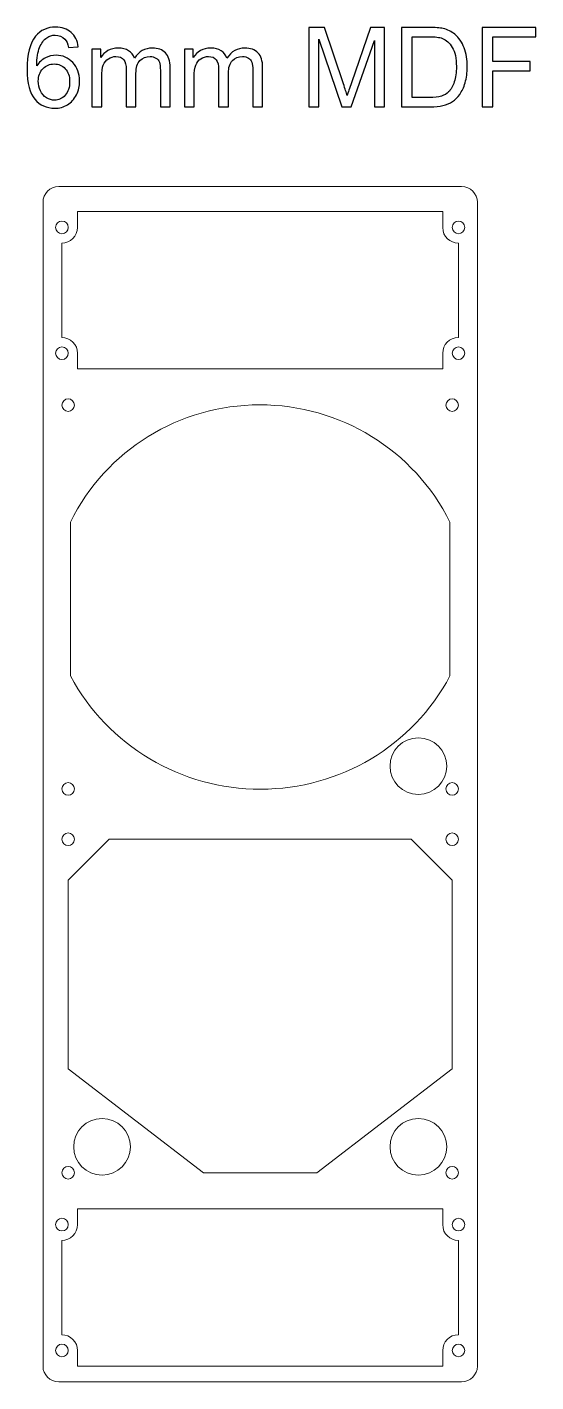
# Model space of a CAD drawing. Header units: millimetres. Extents: x -836 to 1139, y -247 to 439.
# Drawn here: x 977.3 to 1138.9, y -171.9 to 258.7 of the extents above; entities that cross this region are included whole.
import ezdxf

# ---------------------------------------------------------------- set-up
doc = ezdxf.new("R2010")
doc.units = ezdxf.units.MM
doc.header["$MEASUREMENT"] = 0
doc.layers.add('Layer 1', color=7, linetype='Continuous')

msp = doc.modelspace()

# ---------------------------------------------------------------- linework, layer by layer
at = {"layer": 'Layer 1', "color": 240, "lineweight": 9}
for centre in [(990.3289, 138.5508), (1112.3288, 138.5508), (990.3289, 16.5507), (1112.3288, 16.5507), (990.3289, 0.5507), (1112.3288, 0.5507), (990.3289, -105.4492), (1112.3288, -105.4492)]:
    msp.add_ellipse(centre, major_axis=(0, 2), ratio=1, dxfattribs=at)
at = {"layer": 'Layer 1', "color": 175, "lineweight": 9}
for centre in [(1101.579, 23.8004), (1001.079, -97.1992), (1101.579, -97.1992)]:
    msp.add_ellipse(centre, major_axis=(0, 9), ratio=1, dxfattribs=at)
at = {"layer": 'Layer 1'}
for points, knots in [([(993.5411, 252.4371), (993.5411, 252.4371), (990.4719, 252.1902), (990.4719, 252.1902), (990.4719, 252.1902), (990.1956, 253.4073), (989.8016, 254.2951), (989.2901, 254.8478), (989.2901, 254.8478), (988.4493, 255.7356), (987.4086, 256.1766), (986.1739, 256.1766), (986.1739, 256.1766), (985.1803, 256.1766), (984.2983, 255.9002), (983.5398, 255.3475), (983.5398, 255.3475), (982.5638, 254.6361), (981.7995, 253.6013), (981.2292, 252.2372), (981.2292, 252.2372), (980.6647, 250.8673), (980.3707, 248.9211), (980.3472, 246.3988), (980.3472, 246.3988), (981.0939, 247.5335), (982.0111, 248.3802), (983.093, 248.927), (983.093, 248.927), (984.1748, 249.4797), (985.3037, 249.756), (986.4914, 249.756), (986.4914, 249.756), (988.561, 249.756), (990.3249, 248.9917), (991.7831, 247.4689), (991.7831, 247.4689), (993.2353, 245.946), (993.9644, 243.9822), (993.9644, 241.5657), (993.9644, 241.5657), (993.9644, 239.9782), (993.6234, 238.5083), (992.9414, 237.1443), (992.9414, 237.1443), (992.2534, 235.7802), (991.3186, 234.7395), (990.1191, 234.0163), (990.1191, 234.0163), (988.9256, 233.2931), (987.5674, 232.9286), (986.0504, 232.9286), (986.0504, 232.9286), (983.4693, 232.9286), (981.3585, 233.8811), (979.724, 235.7802), (979.724, 235.7802), (978.0953, 237.6793), (977.2781, 240.8131), (977.2781, 245.1758), (977.2781, 245.1758), (977.2781, 250.0559), (978.1835, 253.6072), (979.9886, 255.8238), (979.9886, 255.8238), (981.5643, 257.7523), (983.6868, 258.7166), (986.3621, 258.7166), (986.3621, 258.7166), (988.3494, 258.7166), (989.9839, 258.158), (991.2539, 257.0468), (991.2539, 257.0468), (992.5239, 255.9355), (993.2882, 254.4009), (993.5411, 252.4371)], [0, 0, 0, 0, 0.05, 0.05, 0.05, 0.05, 0.1, 0.1, 0.1, 0.1, 0.15, 0.15, 0.15, 0.15, 0.2, 0.2, 0.2, 0.2, 0.25, 0.25, 0.25, 0.25, 0.3, 0.3, 0.3, 0.3, 0.35, 0.35, 0.35, 0.35, 0.4, 0.4, 0.4, 0.4, 0.45, 0.45, 0.45, 0.45, 0.5, 0.5, 0.5, 0.5, 0.55, 0.55, 0.55, 0.55, 0.6, 0.6, 0.6, 0.6, 0.65, 0.65, 0.65, 0.65, 0.7, 0.7, 0.7, 0.7, 0.75, 0.75, 0.75, 0.75, 0.8, 0.8, 0.8, 0.8, 0.85, 0.85, 0.85, 0.85, 0.9, 0.9, 0.9, 0.9, 1, 1, 1, 1]), ([(1066.7775, 233.3519), (1066.7775, 233.3519), (1066.7775, 258.6107), (1066.7775, 258.6107), (1066.7775, 258.6107), (1066.7775, 258.6107), (1071.787, 258.6107), (1071.787, 258.6107), (1071.787, 258.6107), (1071.787, 258.6107), (1077.7607, 240.7308), (1077.7607, 240.7308), (1077.7607, 240.7308), (1078.3133, 239.0669), (1078.7131, 237.8204), (1078.966, 236.9914), (1078.966, 236.9914), (1079.2541, 237.9086), (1079.7068, 239.2609), (1080.3183, 241.0424), (1080.3183, 241.0424), (1080.3183, 241.0424), (1086.3978, 258.6107), (1086.3978, 258.6107), (1086.3978, 258.6107), (1086.3978, 258.6107), (1090.8722, 258.6107), (1090.8722, 258.6107), (1090.8722, 258.6107), (1090.8722, 258.6107), (1090.8722, 233.3519), (1090.8722, 233.3519), (1090.8722, 233.3519), (1090.8722, 233.3519), (1087.6619, 233.3519), (1087.6619, 233.3519), (1087.6619, 233.3519), (1087.6619, 233.3519), (1087.6619, 254.4832), (1087.6619, 254.4832), (1087.6619, 254.4832), (1087.6619, 254.4832), (1080.2889, 233.3519), (1080.2889, 233.3519), (1080.2889, 233.3519), (1080.2889, 233.3519), (1077.2785, 233.3519), (1077.2785, 233.3519), (1077.2785, 233.3519), (1077.2785, 233.3519), (1069.9878, 254.8713), (1069.9878, 254.8713), (1069.9878, 254.8713), (1069.9878, 254.8713), (1069.9878, 233.3519), (1069.9878, 233.3519), (1069.9878, 233.3519), (1069.9878, 233.3519), (1066.7775, 233.3519), (1066.7775, 233.3519)], [0, 0, 0, 0, 0.0625, 0.0625, 0.0625, 0.0625, 0.125, 0.125, 0.125, 0.125, 0.1875, 0.1875, 0.1875, 0.1875, 0.25, 0.25, 0.25, 0.25, 0.3125, 0.3125, 0.3125, 0.3125, 0.375, 0.375, 0.375, 0.375, 0.4375, 0.4375, 0.4375, 0.4375, 0.5, 0.5, 0.5, 0.5, 0.5625, 0.5625, 0.5625, 0.5625, 0.625, 0.625, 0.625, 0.625, 0.6875, 0.6875, 0.6875, 0.6875, 0.75, 0.75, 0.75, 0.75, 0.8125, 0.8125, 0.8125, 0.8125, 0.875, 0.875, 0.875, 0.875, 1, 1, 1, 1]), ([(1096.2344, 233.3519), (1096.2344, 233.3519), (1096.2344, 258.6107), (1096.2344, 258.6107), (1096.2344, 258.6107), (1096.2344, 258.6107), (1104.9362, 258.6107), (1104.9362, 258.6107), (1104.9362, 258.6107), (1106.9, 258.6107), (1108.3993, 258.4931), (1109.4341, 258.2521), (1109.4341, 258.2521), (1110.8805, 257.9169), (1112.1152, 257.3113), (1113.1383, 256.4412), (1113.1383, 256.4412), (1114.473, 255.3123), (1115.4666, 253.8776), (1116.1251, 252.1255), (1116.1251, 252.1255), (1116.7895, 250.3734), (1117.1188, 248.3684), (1117.1188, 246.1165), (1117.1188, 246.1165), (1117.1188, 244.1998), (1116.8954, 242.5006), (1116.4485, 241.0189), (1116.4485, 241.0189), (1116.0017, 239.5373), (1115.4255, 238.3084), (1114.7258, 237.3383), (1114.7258, 237.3383), (1114.0202, 236.3681), (1113.2559, 235.6038), (1112.421, 235.0511), (1112.421, 235.0511), (1111.5919, 234.4925), (1110.5865, 234.0692), (1109.4106, 233.7811), (1109.4106, 233.7811), (1108.2288, 233.493), (1106.8765, 233.3519), (1105.3478, 233.3519), (1105.3478, 233.3519), (1105.3478, 233.3519), (1096.2344, 233.3519), (1096.2344, 233.3519)], [0, 0, 0, 0, 0.07692308, 0.07692308, 0.07692308, 0.07692308, 0.15384615, 0.15384615, 0.15384615, 0.15384615, 0.23076923, 0.23076923, 0.23076923, 0.23076923, 0.30769231, 0.30769231, 0.30769231, 0.30769231, 0.38461538, 0.38461538, 0.38461538, 0.38461538, 0.46153846, 0.46153846, 0.46153846, 0.46153846, 0.53846154, 0.53846154, 0.53846154, 0.53846154, 0.61538462, 0.61538462, 0.61538462, 0.61538462, 0.69230769, 0.69230769, 0.69230769, 0.69230769, 0.76923077, 0.76923077, 0.76923077, 0.76923077, 0.84615385, 0.84615385, 0.84615385, 0.84615385, 1, 1, 1, 1]), ([(1121.8872, 233.3519), (1121.8872, 233.3519), (1121.8872, 258.6107), (1121.8872, 258.6107), (1121.8872, 258.6107), (1121.8872, 258.6107), (1138.9263, 258.6107), (1138.9263, 258.6107), (1138.9263, 258.6107), (1138.9263, 258.6107), (1138.9263, 255.6474), (1138.9263, 255.6474), (1138.9263, 255.6474), (1138.9263, 255.6474), (1125.2386, 255.6474), (1125.2386, 255.6474), (1125.2386, 255.6474), (1125.2386, 255.6474), (1125.2386, 247.7805), (1125.2386, 247.7805), (1125.2386, 247.7805), (1125.2386, 247.7805), (1137.0919, 247.7805), (1137.0919, 247.7805), (1137.0919, 247.7805), (1137.0919, 247.7805), (1137.0919, 244.8172), (1137.0919, 244.8172), (1137.0919, 244.8172), (1137.0919, 244.8172), (1125.2386, 244.8172), (1125.2386, 244.8172), (1125.2386, 244.8172), (1125.2386, 244.8172), (1125.2386, 233.3519), (1125.2386, 233.3519), (1125.2386, 233.3519), (1125.2386, 233.3519), (1121.8872, 233.3519), (1121.8872, 233.3519)], [0, 0, 0, 0, 0.09090909, 0.09090909, 0.09090909, 0.09090909, 0.18181818, 0.18181818, 0.18181818, 0.18181818, 0.27272727, 0.27272727, 0.27272727, 0.27272727, 0.36363636, 0.36363636, 0.36363636, 0.36363636, 0.45454545, 0.45454545, 0.45454545, 0.45454545, 0.54545455, 0.54545455, 0.54545455, 0.54545455, 0.63636364, 0.63636364, 0.63636364, 0.63636364, 0.72727273, 0.72727273, 0.72727273, 0.72727273, 0.81818182, 0.81818182, 0.81818182, 0.81818182, 1, 1, 1, 1]), ([(1099.5858, 236.3152), (1099.5858, 236.3152), (1104.9715, 236.3152), (1104.9715, 236.3152), (1104.9715, 236.3152), (1106.6354, 236.3152), (1107.9407, 236.4681), (1108.8873, 236.7797), (1108.8873, 236.7797), (1109.8339, 237.0913), (1110.5865, 237.5264), (1111.151, 238.0909), (1111.151, 238.0909), (1111.9388, 238.8846), (1112.5562, 239.9547), (1112.9972, 241.2953), (1112.9972, 241.2953), (1113.4381, 242.6358), (1113.6616, 244.2586), (1113.6616, 246.1695), (1113.6616, 246.1695), (1113.6616, 248.8153), (1113.2265, 250.8496), (1112.3622, 252.2725), (1112.3622, 252.2725), (1111.4979, 253.6954), (1110.4454, 254.6479), (1109.2048, 255.13), (1109.2048, 255.13), (1108.3111, 255.4769), (1106.8706, 255.6474), (1104.8833, 255.6474), (1104.8833, 255.6474), (1104.8833, 255.6474), (1099.5858, 255.6474), (1099.5858, 255.6474), (1099.5858, 255.6474), (1099.5858, 255.6474), (1099.5858, 236.3152), (1099.5858, 236.3152)], [0, 0, 0, 0, 0.09090909, 0.09090909, 0.09090909, 0.09090909, 0.18181818, 0.18181818, 0.18181818, 0.18181818, 0.27272727, 0.27272727, 0.27272727, 0.27272727, 0.36363636, 0.36363636, 0.36363636, 0.36363636, 0.45454545, 0.45454545, 0.45454545, 0.45454545, 0.54545455, 0.54545455, 0.54545455, 0.54545455, 0.63636364, 0.63636364, 0.63636364, 0.63636364, 0.72727273, 0.72727273, 0.72727273, 0.72727273, 0.81818182, 0.81818182, 0.81818182, 0.81818182, 1, 1, 1, 1]), ([(997.8861, 233.3519), (997.8861, 233.3519), (997.8861, 251.661), (997.8861, 251.661), (997.8861, 251.661), (997.8861, 251.661), (1000.6731, 251.661), (1000.6731, 251.661), (1000.6731, 251.661), (1000.6731, 251.661), (1000.6731, 249.074), (1000.6731, 249.074), (1000.6731, 249.074), (1001.2434, 249.9677), (1002.0077, 250.6909), (1002.9602, 251.2318), (1002.9602, 251.2318), (1003.9127, 251.7786), (1004.9946, 252.0491), (1006.2117, 252.0491), (1006.2117, 252.0491), (1007.564, 252.0491), (1008.6752, 251.7669), (1009.5395, 251.2083), (1009.5395, 251.2083), (1010.4038, 250.6439), (1011.0153, 249.8619), (1011.3681, 248.8506), (1011.3681, 248.8506), (1012.8262, 250.9849), (1014.7136, 252.0491), (1017.0419, 252.0491), (1017.0419, 252.0491), (1018.8646, 252.0491), (1020.2698, 251.5493), (1021.2458, 250.5439), (1021.2458, 250.5439), (1022.2277, 249.5385), (1022.7216, 247.9921), (1022.7216, 245.9049), (1022.7216, 245.9049), (1022.7216, 245.9049), (1022.7216, 233.3519), (1022.7216, 233.3519), (1022.7216, 233.3519), (1022.7216, 233.3519), (1019.6172, 233.3519), (1019.6172, 233.3519), (1019.6172, 233.3519), (1019.6172, 233.3519), (1019.6172, 244.8759), (1019.6172, 244.8759), (1019.6172, 244.8759), (1019.6172, 246.1107), (1019.5114, 247.0044), (1019.3115, 247.5512), (1019.3115, 247.5512), (1019.1115, 248.098), (1018.747, 248.5331), (1018.212, 248.8682), (1018.212, 248.8682), (1017.6828, 249.2033), (1017.0596, 249.368), (1016.3481, 249.368), (1016.3481, 249.368), (1015.0546, 249.368), (1013.9845, 248.9388), (1013.132, 248.0862), (1013.132, 248.0862), (1012.2794, 247.2278), (1011.8561, 245.8578), (1011.8561, 243.9764), (1011.8561, 243.9764), (1011.8561, 243.9764), (1011.8561, 233.3519), (1011.8561, 233.3519), (1011.8561, 233.3519), (1011.8561, 233.3519), (1008.7517, 233.3519), (1008.7517, 233.3519), (1008.7517, 233.3519), (1008.7517, 233.3519), (1008.7517, 245.2346), (1008.7517, 245.2346), (1008.7517, 245.2346), (1008.7517, 246.6104), (1008.4988, 247.6452), (1007.9932, 248.3332), (1007.9932, 248.3332), (1007.4875, 249.0211), (1006.6585, 249.368), (1005.512, 249.368), (1005.512, 249.368), (1004.6418, 249.368), (1003.8363, 249.1387), (1003.0955, 248.6801), (1003.0955, 248.6801), (1002.3546, 248.2215), (1001.8196, 247.5512), (1001.4845, 246.6634), (1001.4845, 246.6634), (1001.1552, 245.7814), (1000.9906, 244.5055), (1000.9906, 242.8416), (1000.9906, 242.8416), (1000.9906, 242.8416), (1000.9906, 233.3519), (1000.9906, 233.3519), (1000.9906, 233.3519), (1000.9906, 233.3519), (997.8861, 233.3519), (997.8861, 233.3519)], [0, 0, 0, 0, 0.03448276, 0.03448276, 0.03448276, 0.03448276, 0.06896552, 0.06896552, 0.06896552, 0.06896552, 0.10344828, 0.10344828, 0.10344828, 0.10344828, 0.13793103, 0.13793103, 0.13793103, 0.13793103, 0.17241379, 0.17241379, 0.17241379, 0.17241379, 0.20689655, 0.20689655, 0.20689655, 0.20689655, 0.24137931, 0.24137931, 0.24137931, 0.24137931, 0.27586207, 0.27586207, 0.27586207, 0.27586207, 0.31034483, 0.31034483, 0.31034483, 0.31034483, 0.34482759, 0.34482759, 0.34482759, 0.34482759, 0.37931034, 0.37931034, 0.37931034, 0.37931034, 0.4137931, 0.4137931, 0.4137931, 0.4137931, 0.44827586, 0.44827586, 0.44827586, 0.44827586, 0.48275862, 0.48275862, 0.48275862, 0.48275862, 0.51724138, 0.51724138, 0.51724138, 0.51724138, 0.55172414, 0.55172414, 0.55172414, 0.55172414, 0.5862069, 0.5862069, 0.5862069, 0.5862069, 0.62068966, 0.62068966, 0.62068966, 0.62068966, 0.65517241, 0.65517241, 0.65517241, 0.65517241, 0.68965517, 0.68965517, 0.68965517, 0.68965517, 0.72413793, 0.72413793, 0.72413793, 0.72413793, 0.75862069, 0.75862069, 0.75862069, 0.75862069, 0.79310345, 0.79310345, 0.79310345, 0.79310345, 0.82758621, 0.82758621, 0.82758621, 0.82758621, 0.86206897, 0.86206897, 0.86206897, 0.86206897, 0.89655172, 0.89655172, 0.89655172, 0.89655172, 0.93103448, 0.93103448, 0.93103448, 0.93103448, 1, 1, 1, 1]), ([(1027.2724, 233.3519), (1027.2724, 233.3519), (1027.2724, 251.661), (1027.2724, 251.661), (1027.2724, 251.661), (1027.2724, 251.661), (1030.0594, 251.661), (1030.0594, 251.661), (1030.0594, 251.661), (1030.0594, 251.661), (1030.0594, 249.074), (1030.0594, 249.074), (1030.0594, 249.074), (1030.6297, 249.9677), (1031.394, 250.6909), (1032.3465, 251.2318), (1032.3465, 251.2318), (1033.299, 251.7786), (1034.3809, 252.0491), (1035.598, 252.0491), (1035.598, 252.0491), (1036.9503, 252.0491), (1038.0615, 251.7669), (1038.9258, 251.2083), (1038.9258, 251.2083), (1039.7901, 250.6439), (1040.4016, 249.8619), (1040.7544, 248.8506), (1040.7544, 248.8506), (1042.2125, 250.9849), (1044.0999, 252.0491), (1046.4282, 252.0491), (1046.4282, 252.0491), (1048.2509, 252.0491), (1049.6561, 251.5493), (1050.6321, 250.5439), (1050.6321, 250.5439), (1051.614, 249.5385), (1052.1079, 247.9921), (1052.1079, 245.9049), (1052.1079, 245.9049), (1052.1079, 245.9049), (1052.1079, 233.3519), (1052.1079, 233.3519), (1052.1079, 233.3519), (1052.1079, 233.3519), (1049.0035, 233.3519), (1049.0035, 233.3519), (1049.0035, 233.3519), (1049.0035, 233.3519), (1049.0035, 244.8759), (1049.0035, 244.8759), (1049.0035, 244.8759), (1049.0035, 246.1107), (1048.8977, 247.0044), (1048.6978, 247.5512), (1048.6978, 247.5512), (1048.4978, 248.098), (1048.1333, 248.5331), (1047.5983, 248.8682), (1047.5983, 248.8682), (1047.0691, 249.2033), (1046.4459, 249.368), (1045.7344, 249.368), (1045.7344, 249.368), (1044.4409, 249.368), (1043.3708, 248.9388), (1042.5183, 248.0862), (1042.5183, 248.0862), (1041.6657, 247.2278), (1041.2424, 245.8578), (1041.2424, 243.9764), (1041.2424, 243.9764), (1041.2424, 243.9764), (1041.2424, 233.3519), (1041.2424, 233.3519), (1041.2424, 233.3519), (1041.2424, 233.3519), (1038.138, 233.3519), (1038.138, 233.3519), (1038.138, 233.3519), (1038.138, 233.3519), (1038.138, 245.2346), (1038.138, 245.2346), (1038.138, 245.2346), (1038.138, 246.6104), (1037.8851, 247.6452), (1037.3795, 248.3332), (1037.3795, 248.3332), (1036.8738, 249.0211), (1036.0448, 249.368), (1034.8983, 249.368), (1034.8983, 249.368), (1034.0281, 249.368), (1033.2226, 249.1387), (1032.4818, 248.6801), (1032.4818, 248.6801), (1031.7409, 248.2215), (1031.2059, 247.5512), (1030.8708, 246.6634), (1030.8708, 246.6634), (1030.5415, 245.7814), (1030.3769, 244.5055), (1030.3769, 242.8416), (1030.3769, 242.8416), (1030.3769, 242.8416), (1030.3769, 233.3519), (1030.3769, 233.3519), (1030.3769, 233.3519), (1030.3769, 233.3519), (1027.2724, 233.3519), (1027.2724, 233.3519)], [0, 0, 0, 0, 0.03448276, 0.03448276, 0.03448276, 0.03448276, 0.06896552, 0.06896552, 0.06896552, 0.06896552, 0.10344828, 0.10344828, 0.10344828, 0.10344828, 0.13793103, 0.13793103, 0.13793103, 0.13793103, 0.17241379, 0.17241379, 0.17241379, 0.17241379, 0.20689655, 0.20689655, 0.20689655, 0.20689655, 0.24137931, 0.24137931, 0.24137931, 0.24137931, 0.27586207, 0.27586207, 0.27586207, 0.27586207, 0.31034483, 0.31034483, 0.31034483, 0.31034483, 0.34482759, 0.34482759, 0.34482759, 0.34482759, 0.37931034, 0.37931034, 0.37931034, 0.37931034, 0.4137931, 0.4137931, 0.4137931, 0.4137931, 0.44827586, 0.44827586, 0.44827586, 0.44827586, 0.48275862, 0.48275862, 0.48275862, 0.48275862, 0.51724138, 0.51724138, 0.51724138, 0.51724138, 0.55172414, 0.55172414, 0.55172414, 0.55172414, 0.5862069, 0.5862069, 0.5862069, 0.5862069, 0.62068966, 0.62068966, 0.62068966, 0.62068966, 0.65517241, 0.65517241, 0.65517241, 0.65517241, 0.68965517, 0.68965517, 0.68965517, 0.68965517, 0.72413793, 0.72413793, 0.72413793, 0.72413793, 0.75862069, 0.75862069, 0.75862069, 0.75862069, 0.79310345, 0.79310345, 0.79310345, 0.79310345, 0.82758621, 0.82758621, 0.82758621, 0.82758621, 0.86206897, 0.86206897, 0.86206897, 0.86206897, 0.89655172, 0.89655172, 0.89655172, 0.89655172, 0.93103448, 0.93103448, 0.93103448, 0.93103448, 1, 1, 1, 1]), ([(980.8411, 241.5363), (980.8411, 240.4662), (981.0704, 239.4432), (981.5231, 238.4672), (981.5231, 238.4672), (981.9759, 237.4912), (982.6109, 236.7503), (983.4164, 236.2388), (983.4164, 236.2388), (984.2278, 235.7273), (985.0862, 235.4686), (985.9975, 235.4686), (985.9975, 235.4686), (987.3204, 235.4686), (988.4493, 235.9977), (989.3842, 237.0561), (989.3842, 237.0561), (990.319, 238.1144), (990.7894, 239.549), (990.7894, 241.3658), (990.7894, 241.3658), (990.7894, 243.1121), (990.3249, 244.4879), (989.4018, 245.4933), (989.4018, 245.4933), (988.4787, 246.4987), (987.3028, 247.0044), (985.8741, 247.0044), (985.8741, 247.0044), (984.4747, 247.0044), (983.2811, 246.4987), (982.3051, 245.4933), (982.3051, 245.4933), (981.3291, 244.4879), (980.8411, 243.1709), (980.8411, 241.5363)], [0, 0, 0, 0, 0.1, 0.1, 0.1, 0.1, 0.2, 0.2, 0.2, 0.2, 0.3, 0.3, 0.3, 0.3, 0.4, 0.4, 0.4, 0.4, 0.5, 0.5, 0.5, 0.5, 0.6, 0.6, 0.6, 0.6, 0.7, 0.7, 0.7, 0.7, 0.8, 0.8, 0.8, 0.8, 1, 1, 1, 1])]:
    msp.add_open_spline(points, degree=3, knots=knots, dxfattribs=at)
at = {"layer": 'Layer 1', "color": 250, "lineweight": 9}
msp.add_open_spline([(987.3288, 208.0521), (987.3288, 208.0521), (1115.3289, 208.0521), (1115.3289, 208.0521), (1115.3289, 208.0521), (1118.0789, 208.0521), (1120.3289, 205.8021), (1120.3289, 203.0521), (1120.3289, 203.0521), (1120.3289, 203.0521), (1120.3289, -166.9479), (1120.3289, -166.9479), (1120.3289, -166.9479), (1120.3289, -169.6979), (1118.0789, -171.9479), (1115.3289, -171.9479), (1115.3289, -171.9479), (1115.3289, -171.9479), (987.3288, -171.9479), (987.3288, -171.9479), (987.3288, -171.9479), (984.5788, -171.9479), (982.3288, -169.6979), (982.3288, -166.9479), (982.3288, -166.9479), (982.3288, -166.9479), (982.3288, 203.0521), (982.3288, 203.0521), (982.3288, 203.0521), (982.3288, 205.8021), (984.5788, 208.0521), (987.3288, 208.0521)], degree=3, knots=[0, 0, 0, 0, 0.11111111, 0.11111111, 0.11111111, 0.11111111, 0.22222222, 0.22222222, 0.22222222, 0.22222222, 0.33333333, 0.33333333, 0.33333333, 0.33333333, 0.44444444, 0.44444444, 0.44444444, 0.44444444, 0.55555556, 0.55555556, 0.55555556, 0.55555556, 0.66666667, 0.66666667, 0.66666667, 0.66666667, 0.77777778, 0.77777778, 0.77777778, 0.77777778, 1, 1, 1, 1], dxfattribs=at)
at = {"layer": 'Layer 1', "color": 175, "lineweight": 9}
for points, knots in [([(988.3289, 190.0503), (990.9073, 190.0503), (993.3293, 192.2299), (993.3293, 195.0511), (993.3293, 195.0511), (993.3293, 195.0511), (993.3293, 200.0504), (993.3293, 200.0504), (993.3293, 200.0504), (993.3293, 200.0504), (1109.3293, 200.0498), (1109.3293, 200.0498), (1109.3293, 200.0498), (1109.3293, 200.0498), (1109.3293, 195.0505), (1109.3293, 195.0505), (1109.3293, 195.0505), (1109.3293, 192.0709), (1111.6, 190.0504), (1114.3289, 190.0504), (1114.3289, 190.0504), (1114.3289, 190.0504), (1114.3289, 190.0504), (1114.3289, 190.0504), (1114.3289, 190.0504), (1114.3289, 190.0504), (1114.3289, 160.0503), (1114.3289, 160.0503), (1114.3289, 160.0503), (1114.3289, 160.0503), (1114.3289, 160.0503), (1114.3289, 160.0503), (1114.3289, 160.0503), (1111.4473, 160.0503), (1109.3293, 157.7373), (1109.3293, 155.0505), (1109.3293, 155.0505), (1109.3293, 155.0505), (1109.3293, 150.0512), (1109.3293, 150.0512), (1109.3293, 150.0512), (1109.3293, 150.0512), (993.3293, 150.0519), (993.3293, 150.0519), (993.3293, 150.0519), (993.3293, 150.0519), (993.3293, 155.0512), (993.3293, 155.0512), (993.3293, 155.0512), (993.3293, 157.7261), (990.9739, 160.0503), (988.3289, 160.0503), (988.3289, 160.0503), (988.3289, 160.0503), (988.3289, 160.0503), (988.3289, 160.0503), (988.3289, 160.0503), (988.3289, 160.0503), (988.3289, 190.0503), (988.3289, 190.0503), (988.3289, 190.0503), (988.3289, 190.0503), (988.3289, 190.0503), (988.3289, 190.0503)], [0, 0, 0, 0, 0.05882353, 0.05882353, 0.05882353, 0.05882353, 0.11764706, 0.11764706, 0.11764706, 0.11764706, 0.17647059, 0.17647059, 0.17647059, 0.17647059, 0.23529412, 0.23529412, 0.23529412, 0.23529412, 0.29411765, 0.29411765, 0.29411765, 0.29411765, 0.35294118, 0.35294118, 0.35294118, 0.35294118, 0.41176471, 0.41176471, 0.41176471, 0.41176471, 0.47058824, 0.47058824, 0.47058824, 0.47058824, 0.52941176, 0.52941176, 0.52941176, 0.52941176, 0.58823529, 0.58823529, 0.58823529, 0.58823529, 0.64705882, 0.64705882, 0.64705882, 0.64705882, 0.70588235, 0.70588235, 0.70588235, 0.70588235, 0.76470588, 0.76470588, 0.76470588, 0.76470588, 0.82352941, 0.82352941, 0.82352941, 0.82352941, 0.88235294, 0.88235294, 0.88235294, 0.88235294, 1, 1, 1, 1]), ([(991.0283, 52.4472), (1003.0125, 30.2337), (1026.2389, 16.4079), (1051.4788, 16.4631), (1051.4788, 16.4631), (1076.7187, 16.5183), (1099.7426, 30.1815), (1111.6295, 52.4472), (1111.6295, 52.4472), (1111.6295, 52.4472), (1111.6295, 101.3852), (1111.6295, 101.3852), (1111.6295, 101.3852), (1100.1756, 124.2732), (1076.7511, 138.7035), (1051.1572, 138.6383), (1051.1572, 138.6383), (1025.5633, 138.5732), (1002.3655, 124.3312), (991.0283, 101.3852), (991.0283, 101.3852), (991.0283, 101.3852), (991.0283, 52.4472), (991.0283, 52.4472)], [0, 0, 0, 0, 0.14285714, 0.14285714, 0.14285714, 0.14285714, 0.28571429, 0.28571429, 0.28571429, 0.28571429, 0.42857143, 0.42857143, 0.42857143, 0.42857143, 0.57142857, 0.57142857, 0.57142857, 0.57142857, 0.71428571, 0.71428571, 0.71428571, 0.71428571, 1, 1, 1, 1]), ([(990.3289, -12.4493), (990.3289, -12.4493), (1003.329, 0.5507), (1003.329, 0.5507), (1003.329, 0.5507), (1003.329, 0.5507), (1099.3287, 0.5507), (1099.3287, 0.5507), (1099.3287, 0.5507), (1099.3287, 0.5507), (1112.3288, -12.4493), (1112.3288, -12.4493), (1112.3288, -12.4493), (1112.3288, -12.4493), (1112.3288, -72.4492), (1112.3288, -72.4492), (1112.3288, -72.4492), (1112.3288, -72.4492), (1069.3288, -105.4492), (1069.3288, -105.4492), (1069.3288, -105.4492), (1069.3288, -105.4492), (1033.3289, -105.4492), (1033.3289, -105.4492), (1033.3289, -105.4492), (1033.3289, -105.4492), (990.3289, -72.4492), (990.3289, -72.4492), (990.3289, -72.4492), (990.3289, -72.4492), (990.3289, -12.4493), (990.3289, -12.4493)], [0, 0, 0, 0, 0.11111111, 0.11111111, 0.11111111, 0.11111111, 0.22222222, 0.22222222, 0.22222222, 0.22222222, 0.33333333, 0.33333333, 0.33333333, 0.33333333, 0.44444444, 0.44444444, 0.44444444, 0.44444444, 0.55555556, 0.55555556, 0.55555556, 0.55555556, 0.66666667, 0.66666667, 0.66666667, 0.66666667, 0.77777778, 0.77777778, 0.77777778, 0.77777778, 1, 1, 1, 1]), ([(988.3285, -126.9493), (990.9069, -126.9493), (993.3289, -124.7697), (993.3289, -121.9485), (993.3289, -121.9485), (993.3289, -121.9485), (993.3289, -116.9492), (993.3289, -116.9492), (993.3289, -116.9492), (993.3289, -116.9492), (1109.3289, -116.9498), (1109.3289, -116.9498), (1109.3289, -116.9498), (1109.3289, -116.9498), (1109.3289, -121.9491), (1109.3289, -121.9491), (1109.3289, -121.9491), (1109.3289, -124.9287), (1111.5996, -126.9492), (1114.3285, -126.9492), (1114.3285, -126.9492), (1114.3285, -126.9492), (1114.3285, -126.9492), (1114.3285, -126.9492), (1114.3285, -126.9492), (1114.3285, -126.9492), (1114.3285, -156.9493), (1114.3285, -156.9493), (1114.3285, -156.9493), (1114.3285, -156.9493), (1114.3285, -156.9493), (1114.3285, -156.9493), (1114.3285, -156.9493), (1111.4469, -156.9493), (1109.3289, -159.2623), (1109.3289, -161.9491), (1109.3289, -161.9491), (1109.3289, -161.9491), (1109.3289, -166.9484), (1109.3289, -166.9484), (1109.3289, -166.9484), (1109.3289, -166.9484), (993.3289, -166.9477), (993.3289, -166.9477), (993.3289, -166.9477), (993.3289, -166.9477), (993.3289, -161.9484), (993.3289, -161.9484), (993.3289, -161.9484), (993.3289, -159.2735), (990.9735, -156.9493), (988.3285, -156.9493), (988.3285, -156.9493), (988.3285, -156.9493), (988.3285, -156.9493), (988.3285, -156.9493), (988.3285, -156.9493), (988.3285, -156.9493), (988.3285, -126.9493), (988.3285, -126.9493), (988.3285, -126.9493), (988.3285, -126.9493), (988.3285, -126.9493), (988.3285, -126.9493)], [0, 0, 0, 0, 0.05882353, 0.05882353, 0.05882353, 0.05882353, 0.11764706, 0.11764706, 0.11764706, 0.11764706, 0.17647059, 0.17647059, 0.17647059, 0.17647059, 0.23529412, 0.23529412, 0.23529412, 0.23529412, 0.29411765, 0.29411765, 0.29411765, 0.29411765, 0.35294118, 0.35294118, 0.35294118, 0.35294118, 0.41176471, 0.41176471, 0.41176471, 0.41176471, 0.47058824, 0.47058824, 0.47058824, 0.47058824, 0.52941176, 0.52941176, 0.52941176, 0.52941176, 0.58823529, 0.58823529, 0.58823529, 0.58823529, 0.64705882, 0.64705882, 0.64705882, 0.64705882, 0.70588235, 0.70588235, 0.70588235, 0.70588235, 0.76470588, 0.76470588, 0.76470588, 0.76470588, 0.82352941, 0.82352941, 0.82352941, 0.82352941, 0.88235294, 0.88235294, 0.88235294, 0.88235294, 1, 1, 1, 1])]:
    msp.add_open_spline(points, degree=3, knots=knots, dxfattribs=at)
at = {"layer": 'Layer 1', "color": 240, "lineweight": 9}
for points in [[(990.3289, 195.0511), (990.3289, 196.1551), (989.433, 197.0507), (988.3288, 197.0507), (988.3288, 197.0507), (987.2247, 197.0509), (986.3289, 196.1551), (986.3289, 195.0508), (986.3289, 195.0508), (986.3293, 193.9466), (987.2245, 193.0508), (988.3288, 193.0508), (988.3288, 193.0508), (989.4336, 193.0511), (990.3285, 193.9464), (990.3289, 195.0511)], [(1114.3288, 197.0508), (1113.2247, 197.0508), (1112.3289, 196.1549), (1112.3289, 195.0507), (1112.3289, 195.0507), (1112.3289, 193.9466), (1113.2246, 193.0508), (1114.3289, 193.0508), (1114.3289, 193.0508), (1115.4333, 193.0513), (1116.3289, 193.9464), (1116.3289, 195.0507), (1116.3289, 195.0507), (1116.3288, 196.1556), (1115.4333, 197.0503), (1114.3288, 197.0508)], [(990.3289, 155.0511), (990.3289, 156.1551), (989.433, 157.0507), (988.3288, 157.0507), (988.3288, 157.0507), (987.2247, 157.0509), (986.3289, 156.1551), (986.3289, 155.0508), (986.3289, 155.0508), (986.3293, 153.9466), (987.2245, 153.0508), (988.3288, 153.0508), (988.3288, 153.0508), (989.4336, 153.0511), (990.3285, 153.9464), (990.3289, 155.0511)], [(1116.3289, 155.0511), (1116.3289, 156.1551), (1115.433, 157.0507), (1114.3288, 157.0507), (1114.3288, 157.0507), (1113.2247, 157.0509), (1112.3289, 156.1551), (1112.3289, 155.0508), (1112.3289, 155.0508), (1112.3293, 153.9466), (1113.2245, 153.0508), (1114.3288, 153.0508), (1114.3288, 153.0508), (1115.4336, 153.0511), (1116.3285, 153.9464), (1116.3289, 155.0511)], [(990.3289, -121.9489), (990.3289, -120.8449), (989.433, -119.9493), (988.3288, -119.9493), (988.3288, -119.9493), (987.2247, -119.9491), (986.3289, -120.8449), (986.3289, -121.9492), (986.3289, -121.9492), (986.3293, -123.0534), (987.2245, -123.9492), (988.3288, -123.9492), (988.3288, -123.9492), (989.4336, -123.9489), (990.3285, -123.0536), (990.3289, -121.9489)], [(1114.3288, -119.9492), (1113.2247, -119.9492), (1112.3289, -120.8451), (1112.3289, -121.9493), (1112.3289, -121.9493), (1112.3289, -123.0534), (1113.2246, -123.9492), (1114.3289, -123.9492), (1114.3289, -123.9492), (1115.4333, -123.9487), (1116.3289, -123.0536), (1116.3289, -121.9493), (1116.3289, -121.9493), (1116.3288, -120.8444), (1115.4333, -119.9497), (1114.3288, -119.9492)], [(990.3289, -161.9489), (990.3289, -160.8449), (989.433, -159.9493), (988.3288, -159.9493), (988.3288, -159.9493), (987.2247, -159.9491), (986.3289, -160.8449), (986.3289, -161.9492), (986.3289, -161.9492), (986.3293, -163.0534), (987.2245, -163.9492), (988.3288, -163.9492), (988.3288, -163.9492), (989.4336, -163.9489), (990.3285, -163.0536), (990.3289, -161.9489)], [(1116.3289, -161.9489), (1116.3289, -160.8449), (1115.433, -159.9493), (1114.3288, -159.9493), (1114.3288, -159.9493), (1113.2247, -159.9491), (1112.3289, -160.8449), (1112.3289, -161.9492), (1112.3289, -161.9492), (1112.3293, -163.0534), (1113.2245, -163.9492), (1114.3288, -163.9492), (1114.3288, -163.9492), (1115.4336, -163.9489), (1116.3285, -163.0536), (1116.3289, -161.9489)]]:
    msp.add_open_spline(points, degree=3, knots=[0, 0, 0, 0, 0.2, 0.2, 0.2, 0.2, 0.4, 0.4, 0.4, 0.4, 0.6, 0.6, 0.6, 0.6, 1, 1, 1, 1], dxfattribs=at)

doc.saveas('drawing.dxf')
